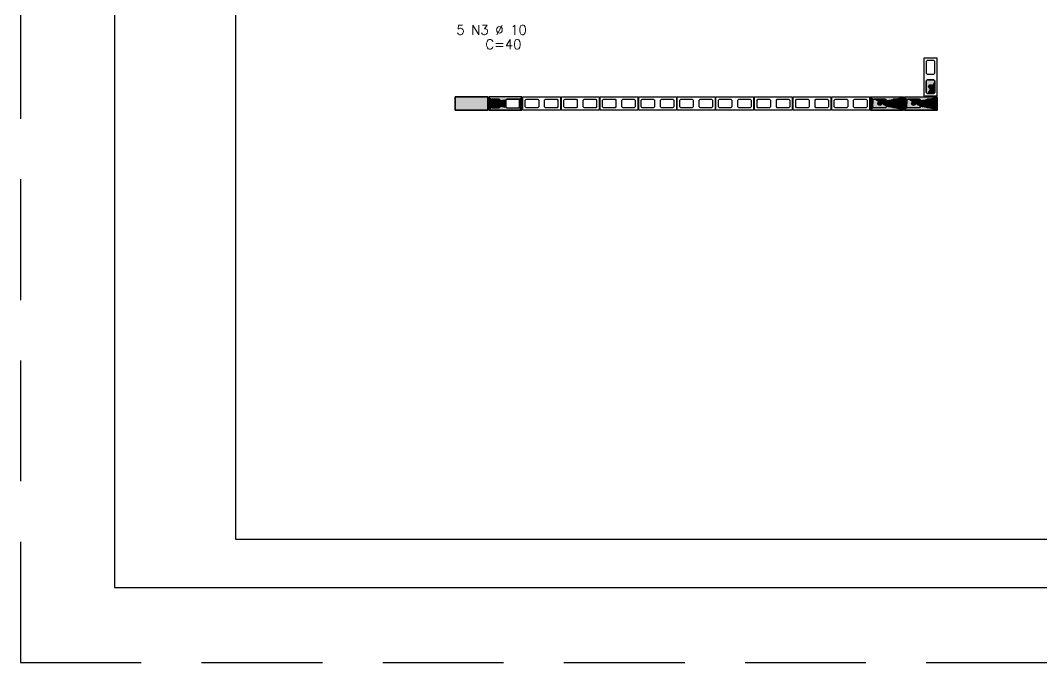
# Model space of a CAD drawing. Extents: x -1.9 to 86, y -1.6 to 60.9.
# Drawn here: x -1.95 to 19.19, y -1.56 to 11.73 of the extents above; entities that cross this region are included whole.
import ezdxf

# ---------------------------------------------------------------- set-up
doc = ezdxf.new("R2010")
doc.units = 0
doc.header["$MEASUREMENT"] = 0
doc.linetypes.add('HIDDEN', pattern=[0.375, 0.25, -0.125])
doc.layers.get('0').update_dxf_attribs({"linetype": 'CONTINUOUS'})
doc.layers.get('Defpoints').update_dxf_attribs({"linetype": 'CONTINUOUS'})
for name, color, linetype in [('ARQ_FOLHA', 7, 'CONTINUOUS'), ('PENA_01', 1, 'CONTINUOUS'), ('PENA_02', 2, 'CONTINUOUS'), ('PENA_03', 3, 'CONTINUOUS'), ('PENA_11', 252, 'CONTINUOUS'), ('PENA_21', 100, 'CONTINUOUS')]:
    doc.layers.add(name, color=color, linetype=linetype)
doc.styles.get("Standard").update_dxf_attribs({"font": 'ROMANS.SHX'})

# ---------------------------------------------------------------- blocks, each defined once
blk = doc.blocks.new('FOLHA A1 - 841 X 594')
at = {"layer": 'ARQ_FOLHA', "color": 1}
for points in [[(-841, 0), (0, 0), (0, 594), (-841, 594)], [(-816, 10), (-10, 10), (-10, 584), (-816, 584)]]:
    blk.add_lwpolyline(points, close=True, dxfattribs=at)
at = {"layer": 'Defpoints', "color": 8, "linetype": 'HIDDEN', "ltscale": 100}
blk.add_lwpolyline([(-860.5, 609.5), (-860.5, -15.5), (19.5, -15.5), (19.5, 609.5)], close=True, dxfattribs=at)
blk = doc.blocks.new('*U24')
blk.add_blockref('FOLHA A1 - 841 X 594', (0, 0))

msp = doc.modelspace()

# ---------------------------------------------------------------- linework, layer by layer
at = {"layer": 'PENA_01', "linetype": 'Continuous'}
for points in [[(16.817552, 10.897466), (16.797552, 10.877466), (16.797552, 10.637466), (16.817552, 10.617466), (16.957552, 10.617466), (16.977552, 10.637466), (16.977552, 10.877466), (16.957552, 10.897466), (16.817552, 10.897466)], [(16.817552, 10.497466), (16.797552, 10.477466), (16.797552, 10.237466), (16.817552, 10.217466), (16.957552, 10.217466), (16.977552, 10.237466), (16.977552, 10.477466), (16.957552, 10.497466), (16.817552, 10.497466)], [(7.817552, 9.917466), (7.957552, 9.917466), (7.977552, 9.937466), (7.977552, 10.077466), (7.957552, 10.097466), (7.817552, 10.097466), (7.797552, 10.077466), (7.797552, 9.937466), (7.817552, 9.917466)], [(8.117552, 9.917466), (8.357552, 9.917466), (8.377552, 9.937466), (8.377552, 10.077466), (8.357552, 10.097466), (8.117552, 10.097466), (8.097552, 10.077466), (8.097552, 9.937466), (8.117552, 9.917466)], [(8.497552, 10.077466), (8.517552, 10.097466), (8.757552, 10.097466), (8.777552, 10.077466), (8.777552, 9.937466), (8.757552, 9.917466), (8.517552, 9.917466), (8.497552, 9.937466), (8.497552, 10.077466)], [(8.897552, 10.077466), (8.917552, 10.097466), (9.157552, 10.097466), (9.177552, 10.077466), (9.177552, 9.937466), (9.157552, 9.917466), (8.917552, 9.917466), (8.897552, 9.937466), (8.897552, 10.077466)], [(9.297552, 10.077466), (9.317552, 10.097466), (9.557552, 10.097466), (9.577552, 10.077466), (9.577552, 9.937466), (9.557552, 9.917466), (9.317552, 9.917466), (9.297552, 9.937466), (9.297552, 10.077466)], [(9.697552, 10.077466), (9.717552, 10.097466), (9.957552, 10.097466), (9.977552, 10.077466), (9.977552, 9.937466), (9.957552, 9.917466), (9.717552, 9.917466), (9.697552, 9.937466), (9.697552, 10.077466)], [(10.097552, 10.077466), (10.117552, 10.097466), (10.357552, 10.097466), (10.377552, 10.077466), (10.377552, 9.937466), (10.357552, 9.917466), (10.117552, 9.917466), (10.097552, 9.937466), (10.097552, 10.077466)], [(10.497552, 10.077466), (10.517552, 10.097466), (10.757552, 10.097466), (10.777552, 10.077466), (10.777552, 9.937466), (10.757552, 9.917466), (10.517552, 9.917466), (10.497552, 9.937466), (10.497552, 10.077466)], [(10.897552, 10.077466), (10.917552, 10.097466), (11.157552, 10.097466), (11.177552, 10.077466), (11.177552, 9.937466), (11.157552, 9.917466), (10.917552, 9.917466), (10.897552, 9.937466), (10.897552, 10.077466)], [(11.297552, 10.077466), (11.317552, 10.097466), (11.557552, 10.097466), (11.577552, 10.077466), (11.577552, 9.937466), (11.557552, 9.917466), (11.317552, 9.917466), (11.297552, 9.937466), (11.297552, 10.077466)], [(11.697552, 10.077466), (11.717552, 10.097466), (11.957552, 10.097466), (11.977552, 10.077466), (11.977552, 9.937466), (11.957552, 9.917466), (11.717552, 9.917466), (11.697552, 9.937466), (11.697552, 10.077466)], [(12.097552, 10.077466), (12.117552, 10.097466), (12.357552, 10.097466), (12.377552, 10.077466), (12.377552, 9.937466), (12.357552, 9.917466), (12.117552, 9.917466), (12.097552, 9.937466), (12.097552, 10.077466)], [(12.497552, 10.077466), (12.517552, 10.097466), (12.757552, 10.097466), (12.777552, 10.077466), (12.777552, 9.937466), (12.757552, 9.917466), (12.517552, 9.917466), (12.497552, 9.937466), (12.497552, 10.077466)], [(12.897552, 10.077466), (12.917552, 10.097466), (13.157552, 10.097466), (13.177552, 10.077466), (13.177552, 9.937466), (13.157552, 9.917466), (12.917552, 9.917466), (12.897552, 9.937466), (12.897552, 10.077466)], [(13.297552, 10.077466), (13.317552, 10.097466), (13.557552, 10.097466), (13.577552, 10.077466), (13.577552, 9.937466), (13.557552, 9.917466), (13.317552, 9.917466), (13.297552, 9.937466), (13.297552, 10.077466)], [(13.697552, 10.077466), (13.717552, 10.097466), (13.957552, 10.097466), (13.977552, 10.077466), (13.977552, 9.937466), (13.957552, 9.917466), (13.717552, 9.917466), (13.697552, 9.937466), (13.697552, 10.077466)], [(14.097552, 10.077466), (14.117552, 10.097466), (14.357552, 10.097466), (14.377552, 10.077466), (14.377552, 9.937466), (14.357552, 9.917466), (14.117552, 9.917466), (14.097552, 9.937466), (14.097552, 10.077466)], [(14.497552, 10.077466), (14.517552, 10.097466), (14.757552, 10.097466), (14.777552, 10.077466), (14.777552, 9.937466), (14.757552, 9.917466), (14.517552, 9.917466), (14.497552, 9.937466), (14.497552, 10.077466)], [(14.897552, 10.077466), (14.917552, 10.097466), (15.157552, 10.097466), (15.177552, 10.077466), (15.177552, 9.937466), (15.157552, 9.917466), (14.917552, 9.917466), (14.897552, 9.937466), (14.897552, 10.077466)], [(15.297552, 10.077466), (15.317552, 10.097466), (15.557552, 10.097466), (15.577552, 10.077466), (15.577552, 9.937466), (15.557552, 9.917466), (15.317552, 9.917466), (15.297552, 9.937466), (15.297552, 10.077466)], [(15.957552, 9.917466), (15.717552, 9.917466), (15.697552, 9.937466), (15.697552, 10.077466), (15.717552, 10.097466), (15.957552, 10.097466), (15.977552, 10.077466), (15.977552, 9.937466), (15.957552, 9.917466)], [(16.257552, 9.917466), (16.117552, 9.917466), (16.097552, 9.937466), (16.097552, 10.077466), (16.117552, 10.097466), (16.257552, 10.097466), (16.277552, 10.077466), (16.277552, 9.937466), (16.257552, 9.917466)], [(16.657552, 9.917466), (16.417552, 9.917466), (16.397552, 9.937466), (16.397552, 10.077466), (16.417552, 10.097466), (16.657552, 10.097466), (16.677552, 10.077466), (16.677552, 9.937466), (16.657552, 9.917466)], [(16.957552, 9.917466), (16.817552, 9.917466), (16.797552, 9.937466), (16.797552, 10.077466), (16.817552, 10.097466), (16.957552, 10.097466), (16.977552, 10.077466), (16.977552, 9.937466), (16.957552, 9.917466)]]:
    msp.add_lwpolyline(points, dxfattribs=at)
at = {"layer": 'PENA_02', "linetype": 'Continuous'}
for points in [[(16.747552, 10.947466), (16.747552, 10.167466), (17.027552, 10.167466), (17.027552, 10.947466), (16.747552, 10.947466)], [(7.727552, 9.867466), (7.047552, 9.867466), (7.047552, 10.147466), (7.727552, 10.147466), (7.727552, 9.867466)], [(7.747552, 9.867466), (8.427552, 9.867466), (8.427552, 10.147466), (7.747552, 10.147466), (7.747552, 9.867466)], [(8.447552, 10.147466), (9.227552, 10.147466), (9.227552, 9.867466), (8.447552, 9.867466), (8.447552, 10.147466)], [(9.247552, 10.147466), (10.027552, 10.147466), (10.027552, 9.867466), (9.247552, 9.867466), (9.247552, 10.147466)], [(10.047552, 10.147466), (10.827552, 10.147466), (10.827552, 9.867466), (10.047552, 9.867466), (10.047552, 10.147466)], [(10.847552, 10.147466), (11.627552, 10.147466), (11.627552, 9.867466), (10.847552, 9.867466), (10.847552, 10.147466)], [(11.647552, 10.147466), (12.427552, 10.147466), (12.427552, 9.867466), (11.647552, 9.867466), (11.647552, 10.147466)], [(12.447552, 10.147466), (13.227552, 10.147466), (13.227552, 9.867466), (12.447552, 9.867466), (12.447552, 10.147466)], [(13.247552, 10.147466), (14.027552, 10.147466), (14.027552, 9.867466), (13.247552, 9.867466), (13.247552, 10.147466)], [(14.047552, 10.147466), (14.827552, 10.147466), (14.827552, 9.867466), (14.047552, 9.867466), (14.047552, 10.147466)], [(14.847552, 10.147466), (15.627552, 10.147466), (15.627552, 9.867466), (14.847552, 9.867466), (14.847552, 10.147466)], [(16.327552, 9.867466), (15.647552, 9.867466), (15.647552, 10.147466), (16.327552, 10.147466), (16.327552, 9.867466)], [(17.027552, 9.867466), (16.347552, 9.867466), (16.347552, 10.147466), (17.027552, 10.147466), (17.027552, 9.867466)]]:
    msp.add_lwpolyline(points, dxfattribs=at)
at = {"layer": 'PENA_03', "linetype": 'Continuous'}
for points in [[(16.817552, 10.217466), (16.797552, 10.237466), (16.797552, 10.477466), (16.817552, 10.497466), (16.957552, 10.497466), (16.977552, 10.477466), (16.977552, 10.237466), (16.957552, 10.217466), (16.817552, 10.217466)], [(7.047552, 10.147466), (7.047552, 9.867466), (7.727552, 9.867466), (7.727552, 10.147466), (7.047552, 10.147466)], [(7.977552, 9.937466), (7.957552, 9.917466), (7.817552, 9.917466), (7.797552, 9.937466), (7.797552, 10.077466), (7.817552, 10.097466), (7.957552, 10.097466), (7.977552, 10.077466), (7.977552, 9.937466)], [(15.977552, 9.937466), (15.957552, 9.917466), (15.717552, 9.917466), (15.697552, 9.937466), (15.697552, 10.077466), (15.717552, 10.097466), (15.957552, 10.097466), (15.977552, 10.077466), (15.977552, 9.937466)], [(16.277552, 9.937466), (16.257552, 9.917466), (16.117552, 9.917466), (16.097552, 9.937466), (16.097552, 10.077466), (16.117552, 10.097466), (16.257552, 10.097466), (16.277552, 10.077466), (16.277552, 9.937466)], [(16.677552, 9.937466), (16.657552, 9.917466), (16.417552, 9.917466), (16.397552, 9.937466), (16.397552, 10.077466), (16.417552, 10.097466), (16.657552, 10.097466), (16.677552, 10.077466), (16.677552, 9.937466)], [(16.977552, 9.937466), (16.957552, 9.917466), (16.817552, 9.917466), (16.797552, 9.937466), (16.797552, 10.077466), (16.817552, 10.097466), (16.957552, 10.097466), (16.977552, 10.077466), (16.977552, 9.937466)]]:
    msp.add_lwpolyline(points, dxfattribs=at)
for centre in [(16.887552, 10.357466), (7.887552, 10.007466), (15.837552, 10.007466), (16.187552, 10.007466), (16.537552, 10.007466), (16.887552, 10.007466)]:
    msp.add_circle(centre, 0.04, dxfattribs=at)
for points in [[(16.927552, 10.357466), (16.867552, 10.392107), (16.849964, 10.371146)], [(16.927552, 10.357466), (16.849964, 10.371146), (16.849964, 10.343785)], [(16.927552, 10.357466), (16.849964, 10.343785), (16.867552, 10.322825)], [(16.927552, 10.357466), (16.894498, 10.396858), (16.867552, 10.392107)], [(16.927552, 10.357466), (16.867552, 10.322825), (16.894498, 10.318073)], [(16.927552, 10.357466), (16.918194, 10.383177), (16.894498, 10.396858)], [(16.927552, 10.357466), (16.894498, 10.318073), (16.918194, 10.331754)], [(16.927552, 10.357466), (16.918194, 10.331754), (16.927552, 10.357466)], [(7.927552, 10.007466), (7.867552, 10.042107), (7.849964, 10.021146)], [(7.927552, 10.007466), (7.849964, 10.021146), (7.849964, 9.993785)], [(7.927552, 10.007466), (7.849964, 9.993785), (7.867552, 9.972825)], [(7.927552, 10.007466), (7.894498, 10.046858), (7.867552, 10.042107)], [(7.927552, 10.007466), (7.867552, 9.972825), (7.894498, 9.968073)], [(7.927552, 10.007466), (7.918194, 10.033177), (7.894498, 10.046858)], [(7.927552, 10.007466), (7.894498, 9.968073), (7.918194, 9.981754)], [(7.927552, 10.007466), (7.918194, 9.981754), (7.927552, 10.007466)], [(15.877552, 10.007466), (15.817552, 10.042107), (15.799964, 10.021146)], [(15.877552, 10.007466), (15.799964, 10.021146), (15.799964, 9.993785)], [(15.877552, 10.007466), (15.799964, 9.993785), (15.817552, 9.972825)], [(15.877552, 10.007466), (15.844498, 10.046858), (15.817552, 10.042107)], [(15.877552, 10.007466), (15.817552, 9.972825), (15.844498, 9.968073)], [(15.877552, 10.007466), (15.868194, 10.033177), (15.844498, 10.046858)], [(15.877552, 10.007466), (15.844498, 9.968073), (15.868194, 9.981754)], [(15.877552, 10.007466), (15.868194, 9.981754), (15.877552, 10.007466)], [(16.227552, 10.007466), (16.167552, 10.042107), (16.149964, 10.021146)], [(16.227552, 10.007466), (16.149964, 10.021146), (16.149964, 9.993785)], [(16.227552, 10.007466), (16.149964, 9.993785), (16.167552, 9.972825)], [(16.227552, 10.007466), (16.194498, 10.046858), (16.167552, 10.042107)], [(16.227552, 10.007466), (16.167552, 9.972825), (16.194498, 9.968073)], [(16.227552, 10.007466), (16.218194, 10.033177), (16.194498, 10.046858)], [(16.227552, 10.007466), (16.194498, 9.968073), (16.218194, 9.981754)], [(16.227552, 10.007466), (16.218194, 9.981754), (16.227552, 10.007466)], [(16.577552, 10.007466), (16.517552, 10.042107), (16.499964, 10.021146)], [(16.577552, 10.007466), (16.499964, 10.021146), (16.499964, 9.993785)], [(16.577552, 10.007466), (16.499964, 9.993785), (16.517552, 9.972825)], [(16.577552, 10.007466), (16.544498, 10.046858), (16.517552, 10.042107)], [(16.577552, 10.007466), (16.517552, 9.972825), (16.544498, 9.968073)], [(16.577552, 10.007466), (16.568194, 10.033177), (16.544498, 10.046858)], [(16.577552, 10.007466), (16.544498, 9.968073), (16.568194, 9.981754)], [(16.577552, 10.007466), (16.568194, 9.981754), (16.577552, 10.007466)], [(16.927552, 10.007466), (16.867552, 10.042107), (16.849964, 10.021146)], [(16.927552, 10.007466), (16.849964, 10.021146), (16.849964, 9.993785)], [(16.927552, 10.007466), (16.849964, 9.993785), (16.867552, 9.972825)], [(16.927552, 10.007466), (16.894498, 10.046858), (16.867552, 10.042107)], [(16.927552, 10.007466), (16.867552, 9.972825), (16.894498, 9.968073)], [(16.927552, 10.007466), (16.918194, 10.033177), (16.894498, 10.046858)], [(16.927552, 10.007466), (16.894498, 9.968073), (16.918194, 9.981754)], [(16.927552, 10.007466), (16.918194, 9.981754), (16.927552, 10.007466)]]:
    msp.add_solid(points, dxfattribs=at)
at = {"layer": 'PENA_11', "linetype": 'Continuous'}
for points in [[(16.817552, 10.217466), (16.797552, 10.477466), (16.817552, 10.497466)], [(16.817552, 10.217466), (16.797552, 10.237466), (16.797552, 10.477466)], [(16.817552, 10.217466), (16.817552, 10.497466), (16.957552, 10.497466)], [(16.817552, 10.217466), (16.957552, 10.497466), (16.977552, 10.477466)], [(16.817552, 10.217466), (16.977552, 10.477466), (16.977552, 10.237466)], [(7.727552, 9.867466), (7.047552, 9.867466), (7.047552, 10.147466)], [(7.727552, 9.867466), (7.047552, 10.147466), (7.727552, 10.147466)], [(7.727552, 9.867466), (7.727552, 10.147466), (7.727552, 9.867466)], [(16.817552, 10.217466), (16.977552, 10.237466), (16.957552, 10.217466)], [(16.817552, 10.217466), (16.957552, 10.217466), (16.817552, 10.217466)], [(7.977552, 9.937466), (7.797552, 10.077466), (7.817552, 10.097466)], [(7.977552, 9.937466), (7.797552, 9.937466), (7.797552, 10.077466)], [(7.977552, 9.937466), (7.817552, 9.917466), (7.797552, 9.937466)], [(7.977552, 9.937466), (7.817552, 10.097466), (7.957552, 10.097466)], [(7.977552, 9.937466), (7.957552, 9.917466), (7.817552, 9.917466)], [(7.977552, 9.937466), (7.957552, 10.097466), (7.977552, 10.077466)], [(7.977552, 9.937466), (7.977552, 10.077466), (7.977552, 9.937466)], [(15.977552, 9.937466), (15.697552, 10.077466), (15.717552, 10.097466)], [(15.977552, 9.937466), (15.697552, 9.937466), (15.697552, 10.077466)], [(15.977552, 9.937466), (15.717552, 9.917466), (15.697552, 9.937466)], [(15.977552, 9.937466), (15.717552, 10.097466), (15.957552, 10.097466)], [(15.977552, 9.937466), (15.957552, 9.917466), (15.717552, 9.917466)], [(15.977552, 9.937466), (15.957552, 10.097466), (15.977552, 10.077466)], [(15.977552, 9.937466), (15.977552, 10.077466), (15.977552, 9.937466)], [(16.277552, 9.937466), (16.097552, 10.077466), (16.117552, 10.097466)], [(16.277552, 9.937466), (16.097552, 9.937466), (16.097552, 10.077466)], [(16.277552, 9.937466), (16.117552, 9.917466), (16.097552, 9.937466)], [(16.277552, 9.937466), (16.117552, 10.097466), (16.257552, 10.097466)], [(16.277552, 9.937466), (16.257552, 9.917466), (16.117552, 9.917466)], [(16.277552, 9.937466), (16.257552, 10.097466), (16.277552, 10.077466)], [(16.277552, 9.937466), (16.277552, 10.077466), (16.277552, 9.937466)], [(16.677552, 9.937466), (16.397552, 10.077466), (16.417552, 10.097466)], [(16.677552, 9.937466), (16.397552, 9.937466), (16.397552, 10.077466)], [(16.677552, 9.937466), (16.417552, 9.917466), (16.397552, 9.937466)], [(16.677552, 9.937466), (16.417552, 10.097466), (16.657552, 10.097466)], [(16.677552, 9.937466), (16.657552, 9.917466), (16.417552, 9.917466)], [(16.677552, 9.937466), (16.657552, 10.097466), (16.677552, 10.077466)], [(16.677552, 9.937466), (16.677552, 10.077466), (16.677552, 9.937466)], [(16.977552, 9.937466), (16.797552, 10.077466), (16.817552, 10.097466)], [(16.977552, 9.937466), (16.797552, 9.937466), (16.797552, 10.077466)], [(16.977552, 9.937466), (16.817552, 9.917466), (16.797552, 9.937466)], [(16.977552, 9.937466), (16.817552, 10.097466), (16.957552, 10.097466)], [(16.977552, 9.937466), (16.957552, 9.917466), (16.817552, 9.917466)], [(16.977552, 9.937466), (16.957552, 10.097466), (16.977552, 10.077466)], [(16.977552, 9.937466), (16.977552, 10.077466), (16.977552, 9.937466)]]:
    msp.add_solid(points, dxfattribs=at)
at = {"layer": 'PENA_21', "linetype": 'Continuous'}
for points in [[(7.747552, 10.007466), (7.797552, 10.007466), (7.797552, 10.077466), (7.817552, 10.097466), (7.957552, 10.097466), (7.977552, 10.077466), (7.977552, 10.007466), (8.097552, 10.007466), (8.097552, 10.077466), (8.117552, 10.097466), (8.357552, 10.097466), (8.377552, 10.077466), (8.377552, 10.007466), (8.427552, 10.007466), (8.427552, 10.147466), (7.747552, 10.147466), (7.747552, 10.007466)], [(16.327552, 10.007466), (16.277552, 10.007466), (16.277552, 10.077466), (16.257552, 10.097466), (16.117552, 10.097466), (16.097552, 10.077466), (16.097552, 10.007466), (15.977552, 10.007466), (15.977552, 10.077466), (15.957552, 10.097466), (15.717552, 10.097466), (15.697552, 10.077466), (15.697552, 10.007466), (15.647552, 10.007466), (15.647552, 10.147466), (16.327552, 10.147466), (16.327552, 10.007466)], [(17.027552, 10.007466), (16.977552, 10.007466), (16.977552, 10.077466), (16.957552, 10.097466), (16.817552, 10.097466), (16.797552, 10.077466), (16.797552, 10.007466), (16.677552, 10.007466), (16.677552, 10.077466), (16.657552, 10.097466), (16.417552, 10.097466), (16.397552, 10.077466), (16.397552, 10.007466), (16.347552, 10.007466), (16.347552, 10.147466), (17.027552, 10.147466), (17.027552, 10.007466)], [(7.747552, 10.007466), (7.797552, 10.007466), (7.797552, 9.937466), (7.817552, 9.917466), (7.957552, 9.917466), (7.977552, 9.937466), (7.977552, 10.007466), (8.097552, 10.007466), (8.097552, 9.937466), (8.117552, 9.917466), (8.357552, 9.917466), (8.377552, 9.937466), (8.377552, 10.007466), (8.427552, 10.007466), (8.427552, 9.867466), (7.747552, 9.867466), (7.747552, 10.007466)], [(16.327552, 10.007466), (16.277552, 10.007466), (16.277552, 9.937466), (16.257552, 9.917466), (16.117552, 9.917466), (16.097552, 9.937466), (16.097552, 10.007466), (15.977552, 10.007466), (15.977552, 9.937466), (15.957552, 9.917466), (15.717552, 9.917466), (15.697552, 9.937466), (15.697552, 10.007466), (15.647552, 10.007466), (15.647552, 9.867466), (16.327552, 9.867466), (16.327552, 10.007466)], [(17.027552, 10.007466), (16.977552, 10.007466), (16.977552, 9.937466), (16.957552, 9.917466), (16.817552, 9.917466), (16.797552, 9.937466), (16.797552, 10.007466), (16.677552, 10.007466), (16.677552, 9.937466), (16.657552, 9.917466), (16.417552, 9.917466), (16.397552, 9.937466), (16.397552, 10.007466), (16.347552, 10.007466), (16.347552, 9.867466), (17.027552, 9.867466), (17.027552, 10.007466)]]:
    msp.add_lwpolyline(points, dxfattribs=at)
for points in [[(8.427552, 10.147466), (7.747552, 10.147466), (7.817552, 10.097466)], [(7.747552, 10.147466), (7.747552, 10.007466), (7.797552, 10.007466)], [(7.747552, 10.147466), (7.797552, 10.007466), (7.797552, 10.077466)], [(7.747552, 10.147466), (7.797552, 10.077466), (7.817552, 10.097466)], [(8.427552, 10.147466), (7.817552, 10.097466), (7.957552, 10.097466)], [(8.427552, 10.147466), (7.957552, 10.097466), (7.977552, 10.077466)], [(8.427552, 10.147466), (7.977552, 10.077466), (8.117552, 10.097466)], [(8.427552, 10.147466), (8.117552, 10.097466), (8.357552, 10.097466)], [(8.427552, 10.147466), (8.357552, 10.097466), (8.377552, 10.077466)], [(8.427552, 10.147466), (8.377552, 10.077466), (8.427552, 10.007466)], [(16.327552, 10.147466), (15.717552, 10.097466), (15.647552, 10.147466)], [(15.717552, 10.097466), (15.697552, 10.077466), (15.647552, 10.147466)], [(15.647552, 10.147466), (15.697552, 10.077466), (15.647552, 10.007466)], [(15.957552, 10.097466), (15.717552, 10.097466), (16.327552, 10.147466)], [(15.977552, 10.077466), (15.957552, 10.097466), (16.327552, 10.147466)], [(16.327552, 10.147466), (16.117552, 10.097466), (15.977552, 10.077466)], [(16.327552, 10.147466), (16.257552, 10.097466), (16.117552, 10.097466)], [(16.327552, 10.147466), (16.277552, 10.077466), (16.257552, 10.097466)], [(16.327552, 10.147466), (16.327552, 10.007466), (16.277552, 10.007466)], [(16.327552, 10.147466), (16.277552, 10.007466), (16.277552, 10.077466)], [(17.027552, 10.147466), (16.417552, 10.097466), (16.347552, 10.147466)], [(16.417552, 10.097466), (16.397552, 10.077466), (16.347552, 10.147466)], [(16.347552, 10.147466), (16.397552, 10.077466), (16.347552, 10.007466)], [(16.657552, 10.097466), (16.417552, 10.097466), (17.027552, 10.147466)], [(16.677552, 10.077466), (16.657552, 10.097466), (17.027552, 10.147466)], [(17.027552, 10.147466), (16.817552, 10.097466), (16.677552, 10.077466)], [(17.027552, 10.147466), (16.957552, 10.097466), (16.817552, 10.097466)], [(17.027552, 10.147466), (16.977552, 10.077466), (16.957552, 10.097466)], [(17.027552, 10.147466), (17.027552, 10.007466), (16.977552, 10.007466)], [(17.027552, 10.147466), (16.977552, 10.007466), (16.977552, 10.077466)], [(7.747552, 9.867466), (7.747552, 10.007466), (7.797552, 10.007466)], [(7.747552, 9.867466), (7.797552, 10.007466), (7.797552, 9.937466)], [(7.747552, 9.867466), (7.797552, 9.937466), (7.817552, 9.917466)], [(8.427552, 9.867466), (7.957552, 9.917466), (7.977552, 9.937466)], [(7.977552, 10.077466), (8.097552, 10.077466), (8.117552, 10.097466)], [(7.977552, 10.077466), (7.977552, 10.007466), (8.097552, 10.007466)], [(7.977552, 10.077466), (8.097552, 10.007466), (8.097552, 10.077466)], [(7.977552, 9.937466), (7.977552, 10.007466), (8.097552, 10.007466)], [(7.977552, 9.937466), (8.097552, 10.007466), (8.097552, 9.937466)], [(8.427552, 9.867466), (7.977552, 9.937466), (8.117552, 9.917466)], [(7.977552, 9.937466), (8.097552, 9.937466), (8.117552, 9.917466)], [(8.427552, 9.867466), (8.357552, 9.917466), (8.377552, 9.937466)], [(8.427552, 10.007466), (8.377552, 10.077466), (8.377552, 10.007466)], [(8.427552, 9.867466), (8.377552, 9.937466), (8.427552, 10.007466)], [(8.427552, 10.007466), (8.377552, 9.937466), (8.377552, 10.007466)], [(15.697552, 10.077466), (15.697552, 10.007466), (15.647552, 10.007466)], [(15.647552, 9.867466), (15.697552, 9.937466), (15.647552, 10.007466)], [(15.697552, 9.937466), (15.697552, 10.007466), (15.647552, 10.007466)], [(15.717552, 9.917466), (15.697552, 9.937466), (15.647552, 9.867466)], [(15.977552, 9.937466), (15.957552, 9.917466), (16.327552, 9.867466)], [(15.977552, 10.007466), (15.977552, 10.077466), (16.117552, 10.097466)], [(15.977552, 10.007466), (16.117552, 10.097466), (16.097552, 10.077466)], [(15.977552, 10.007466), (16.097552, 10.077466), (16.097552, 10.007466)], [(15.977552, 10.007466), (15.977552, 9.937466), (16.117552, 9.917466)], [(15.977552, 10.007466), (16.117552, 9.917466), (16.097552, 9.937466)], [(15.977552, 10.007466), (16.097552, 9.937466), (16.097552, 10.007466)], [(16.327552, 9.867466), (16.117552, 9.917466), (15.977552, 9.937466)], [(16.327552, 9.867466), (16.277552, 9.937466), (16.257552, 9.917466)], [(16.327552, 9.867466), (16.327552, 10.007466), (16.277552, 10.007466)], [(16.327552, 9.867466), (16.277552, 10.007466), (16.277552, 9.937466)], [(16.397552, 10.077466), (16.397552, 10.007466), (16.347552, 10.007466)], [(16.347552, 9.867466), (16.397552, 9.937466), (16.347552, 10.007466)], [(16.397552, 9.937466), (16.397552, 10.007466), (16.347552, 10.007466)], [(16.417552, 9.917466), (16.397552, 9.937466), (16.347552, 9.867466)], [(16.677552, 9.937466), (16.657552, 9.917466), (17.027552, 9.867466)], [(16.677552, 10.007466), (16.677552, 10.077466), (16.817552, 10.097466)], [(16.677552, 10.007466), (16.817552, 10.097466), (16.797552, 10.077466)], [(16.677552, 10.007466), (16.797552, 10.077466), (16.797552, 10.007466)], [(16.677552, 10.007466), (16.677552, 9.937466), (16.817552, 9.917466)], [(16.677552, 10.007466), (16.817552, 9.917466), (16.797552, 9.937466)], [(16.677552, 10.007466), (16.797552, 9.937466), (16.797552, 10.007466)], [(17.027552, 9.867466), (16.817552, 9.917466), (16.677552, 9.937466)], [(17.027552, 9.867466), (16.977552, 9.937466), (16.957552, 9.917466)], [(17.027552, 9.867466), (17.027552, 10.007466), (16.977552, 10.007466)], [(17.027552, 9.867466), (16.977552, 10.007466), (16.977552, 9.937466)], [(8.427552, 9.867466), (7.747552, 9.867466), (7.817552, 9.917466)], [(8.427552, 9.867466), (7.817552, 9.917466), (7.957552, 9.917466)], [(8.427552, 9.867466), (8.117552, 9.917466), (8.357552, 9.917466)], [(16.327552, 9.867466), (15.717552, 9.917466), (15.647552, 9.867466)], [(15.957552, 9.917466), (15.717552, 9.917466), (16.327552, 9.867466)], [(16.327552, 9.867466), (16.257552, 9.917466), (16.117552, 9.917466)], [(17.027552, 9.867466), (16.417552, 9.917466), (16.347552, 9.867466)], [(16.657552, 9.917466), (16.417552, 9.917466), (17.027552, 9.867466)], [(17.027552, 9.867466), (16.957552, 9.917466), (16.817552, 9.917466)]]:
    msp.add_solid(points, dxfattribs=at)

# ---------------------------------------------------------------- block references
at = {"xscale": 0.09999999999999938, "yscale": 0.09999999999999938, "zscale": 0.09999999999999938}
msp.add_blockref('*U24', (84.1, -0.0075), dxfattribs=at)

# ---------------------------------------------------------------- texts
at = {"layer": 'PENA_03', "linetype": 'Continuous'}
for s, p in [('5 N3 %%c 10', (7.073851, 11.432348)), ('C=40', (7.673851, 11.132348))]:
    msp.add_text(s, height=0.2, dxfattribs=at).set_placement(p)

doc.saveas('drawing.dxf')
